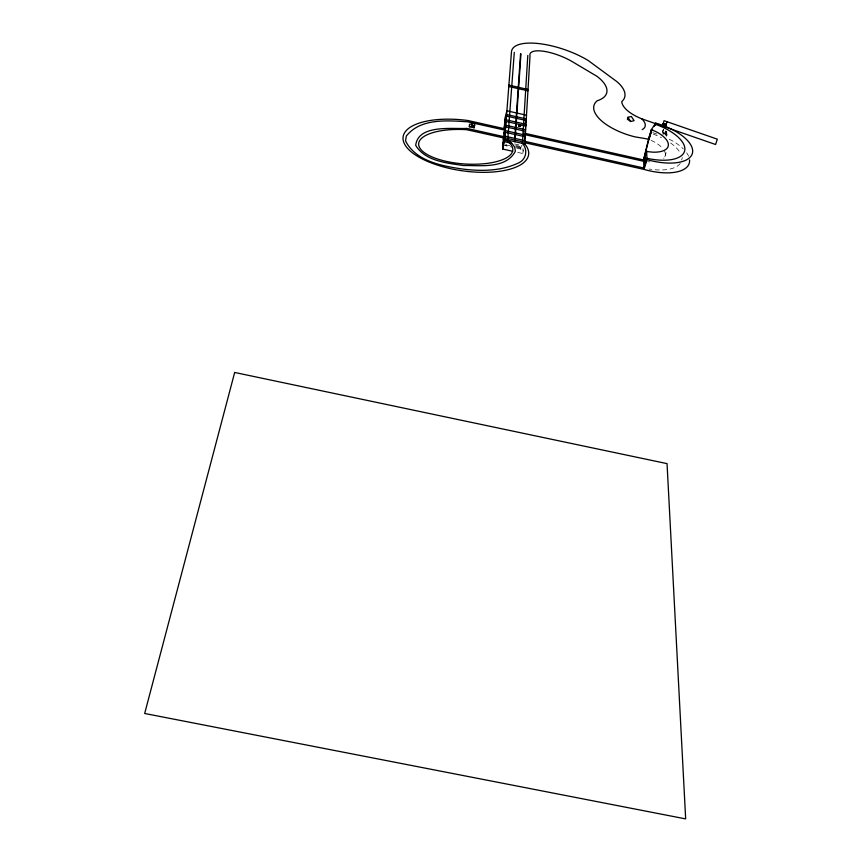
<?xml version="1.0" encoding="UTF-8"?>
<svg xmlns="http://www.w3.org/2000/svg" width="862" height="862" viewBox="0 0 862 862"><rect width="100%" height="100%" fill="white"/><g stroke="black" fill="none" stroke-linecap="round" stroke-linejoin="round"><path stroke-width="0.65" stroke-dasharray="4.31 3.23" d="M517.674 152.391L522.695 153.511L522.997 148.576M520.551 149.051L520.648 147.402M515.885 147.143L520.767 148.232L520.863 146.583L514.786 145.225M505.929 145.775L506.048 144.137M520.767 148.232L521.456 145.646M522.695 153.511L523.676 149.859M662.792 131.972L663.611 129.322L663.88 133.578L666.94 135.075L666.391 136.853M662.975 134.806L663.794 132.145L666.779 132.823L665.96 135.485M665.863 134.052L666.682 131.39L663.697 130.722L662.878 133.373L662.609 129.192M664.839 156.809L666.703 150.775M681.616 160.009L682.381 157.595M647.664 161.679L649.894 161.905M514.582 143.954L522.135 145.646M515.713 146.292L523.04 147.93M506.145 144.956L509.798 145.775M502.902 145.096L512.718 147.294M516.844 148.221L522.943 149.579M663.88 133.578L666.876 134.256L666.057 136.918L665.679 131.25M652.793 132.651L657.361 134.246M651.036 140.355L654.075 141.799A26.248 11.626 16.5 0 1 662.178 147.855M669.257 139.278L672.392 140.818A42.615 18.878 16.7 0 1 683.275 148.867M666.682 131.39L666.94 135.075M680.226 163.435A40.137 17.779 16.6 0 1 649.097 169.049M653.299 134.138A40.137 17.779 16.6 0 1 661.466 137.608M670.582 142.984A40.137 17.779 16.6 0 1 680.107 152.757M664.462 151.033A26.248 11.626 16.5 0 1 663.686 158.382M686.658 152.822A42.615 18.878 16.7 0 1 688.576 156.184"/><path stroke-width="1.29" d="M525.863 125.874L506.08 121.434L504.195 128.664L467.786 120.486A63.368 25.3 8.1 0 0 403.319 140.808A63.368 25.3 8.1 0 0 479.929 172.292A63.368 25.3 8.1 0 0 524.796 143.911L530.011 55.933A29.06 9.137 21.5 0 1 543.189 51.203A29.06 9.137 21.5 0 1 572.411 61.73L597.032 76.362A43.175 18.361 15.4 0 1 597.161 100.789A43.596 18.781 16.4 0 0 635.035 136.875L648.515 139.148L651.435 129.548L657.016 132.188A26.323 11.551 16.5 0 1 668.265 145.904A26.323 11.551 16.5 0 1 652.868 152.165L646.608 151.54L643.645 161.291L524.258 134.504M527.803 55.427L522.394 143.372C527.781 149.137 526.596 158.759 519.387 162.519C501.716 171.215 481.287 171.452 462.086 168.974C441.592 165.957 415.753 161.119 405.56 140.98L406.304 136.077C420.516 118.094 447.012 120.508 467.635 121.801L504.572 130.087M520.389 126.412L520.573 125.109L518.805 125.227L518.752 126.035L520.389 126.412L520.573 125.109M518.752 126.035L518.935 124.742M514.539 141.616L520.562 53.778M514.959 141.713L520.95 53.864M514.291 52.345L507.729 140.086L511.802 143.146L514.722 147.219L515.336 151.324C505.908 169.135 480.5 165.267 463.487 165.536C446.893 163.047 425.192 161.151 415.71 145.387C418.081 124.171 452.421 129.235 466.892 128.384L503.796 136.649M512.642 151.27L502.6 149.018L504.507 141.702L511.489 51.709A49.845 17.822 19.1 0 1 538.965 43.606A49.845 17.822 19.1 0 1 588.196 60.512L617.063 81.761A44.856 19.061 15.5 0 1 621.761 101.587A30.666 13.038 16.5 0 0 641.705 118.794L655.098 123.481M502.6 149.018L503.473 137.931L505.369 130.668L525.314 135.14L524.667 137.554M504.195 128.664L505.035 117.975L506.91 110.799L526.499 115.217M474.132 127.791L474.897 123.385L469.542 124.322L469.284 126.703L474.132 127.791L474.391 125.41M471.967 126.229L472.225 123.848M644.776 165.364L645.358 157.595L644.464 158.608M648.515 139.148L643.58 159.944L644.022 169.415A42.615 18.878 16.7 0 0 689.568 159.944M523.934 133.093L643.58 159.944L651.435 129.548M504.744 121.714L506.619 114.517L526.273 118.945L525.314 122.533M504.626 123.298L506.5 116.09L526.186 120.518L525.54 122.91M504.324 127.07L506.209 119.84L525.96 124.29L525.314 126.682M503.343 139.569L505.24 132.285L525.217 136.767L524.57 139.191M503.031 143.458L504.938 136.164L524.99 140.657M502.902 145.096L504.809 137.801L524.893 142.295M627.967 117.297L627.396 119.236L630.704 121.499L634.087 120.669L631.35 116.478L627.967 117.297L630.704 121.499M649.011 139.385L651.931 129.785M654.301 126.445L655.001 124.139A40.245 17.66 16.6 0 1 684.654 150.828A40.245 17.66 16.6 0 1 646.942 158.274L643.957 168.047L524.753 141.346M654.969 125.486L655.702 123.094A42.734 18.748 16.6 0 1 692.434 153.156A42.734 18.748 16.6 0 1 647.006 159.621L644.022 169.415L524.689 142.693M664.419 126.768L666.401 127.21L666.218 124.44L663.244 123.772L662.436 126.412L664.052 120.691L717.324 139.17L715.6 144.504L666.66 127.522M667.048 121.736L666.218 124.44L663.223 123.395L663.428 126.542M649.312 136.508L650.993 132.532M651.403 129.591L655.702 123.094M469.284 126.703L474.65 125.766M643.645 161.291L646.554 161.571M503.473 137.931L466.751 129.709A47.173 17.165 3.8 0 0 419.46 147.359A47.173 17.165 3.8 0 0 483.668 163.769A47.173 17.165 3.8 0 0 504.69 139.407L524.796 143.911M504.507 141.702L510.81 143.114M518.805 125.227L520.443 125.593M518.881 125.55L520.519 125.917M525.637 129.688L505.789 125.238L503.774 134.095L505.66 126.843L525.54 131.304M508.903 85.133L528.029 89.465M508.795 86.502L527.943 90.833M663.341 125.152L666.304 125.83M657.534 124.333L662.415 126.046M646.543 150.203L647.006 159.621M641.705 118.794A22.38 9.708 16.2 0 1 642.201 129.612M234.679 372.459L144.676 713.477L685.667 818.9L667.048 463.627L234.679 372.459"/></g></svg>
